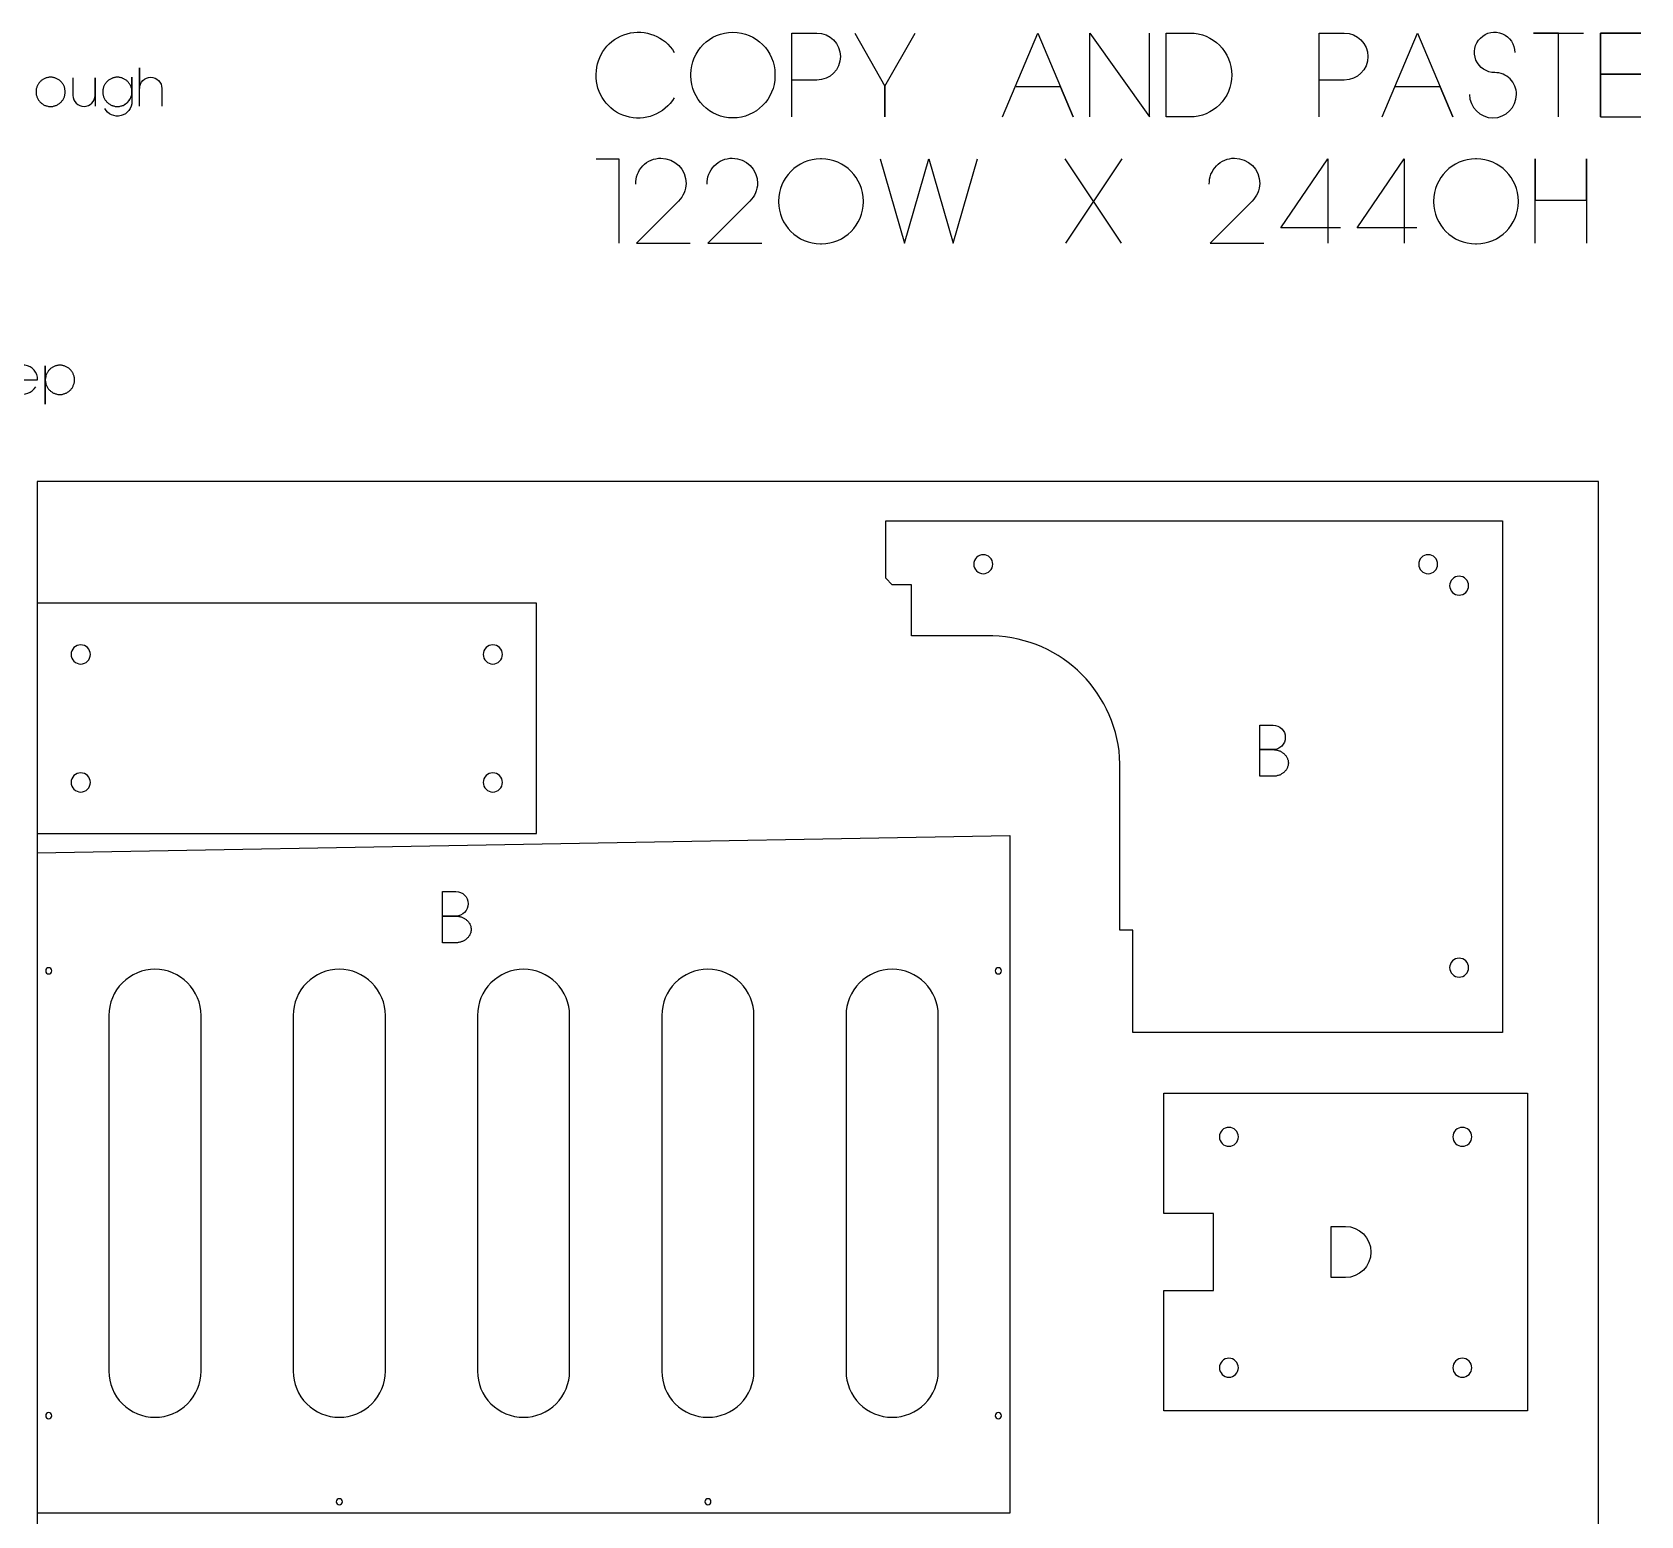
# Model space of a CAD drawing. Extents: x -841 to 7008, y -577 to 2808.
# Drawn here: x -4 to 1253, y 1632 to 2791 of the extents above; entities that cross this region are included whole.
import ezdxf

# ---------------------------------------------------------------- set-up
doc = ezdxf.new("R2010")
doc.units = 0
for name, color, linetype in [('DEFAULT_LAYER', 1, 'CONTINUOUS'), ('T5_LOGOLAYER_2', 18, 'CONTINUOUS'), ('T5_LOGOLAYER_20', 18, 'CONTINUOUS')]:
    doc.layers.add(name, color=color, linetype=linetype)

msp = doc.modelspace()

# ---------------------------------------------------------------- linework, layer by layer
at = {"layer": 'DEFAULT_LAYER'}
for points in [[(731.8, 2375.5, 0.414214), (739.2, 2368.1, 0.414214), (746.6, 2375.5, 0.414214), (739.2, 2382.9, 0.414214)], [(1079.4, 2375.5, 0.414214), (1086.8, 2368.1, 0.414214), (1094.2, 2375.5, 0.414214), (1086.8, 2382.9, 0.414214)], [(1103.6, 2358.7, 0.414214), (1111, 2351.3, 0.414214), (1118.4, 2358.7, 0.414214), (1111, 2366.1, 0.414214)], [(1103.6, 2060.3, 0.414214), (1111, 2052.9, 0.414214), (1118.4, 2060.3, 0.414214), (1111, 2067.7, 0.414214)], [(9, 2060.2, 0.414214), (6.6, 2057.8, 0.414214), (9, 2055.4, 0.414214), (11.4, 2057.8, 0.414214)], [(56, 1745, 0.414214), (92, 1709, 0.414214), (128, 1745), (128, 2023, 0.414214), (92, 2059, 0.414214), (56, 2023)], [(200, 1745, 0.414214), (236, 1709, 0.414214), (272, 1745), (272, 2023, 0.414214), (236, 2059, 0.414214), (200, 2023)], [(344, 1745, 0.414214), (380, 1709, 0.414214), (416, 1745), (416, 2023, 0.414214), (380, 2059, 0.414214), (344, 2023)], [(488, 1745, 0.414214), (524, 1709, 0.414214), (560, 1745), (560, 2023, 0.414214), (524, 2059, 0.414214), (488, 2023)], [(632, 1745, 0.414214), (668, 1709, 0.414214), (704, 1745), (704, 2023, 0.414214), (668, 2059, 0.414214), (632, 2023)], [(751, 2060.2, 0.414214), (748.6, 2057.8, 0.414214), (751, 2055.4, 0.414214), (753.4, 2057.8, 0.414214)], [(9, 1712.6, 0.414214), (6.6, 1710.2, 0.414214), (9, 1707.8, 0.414214), (11.4, 1710.2, 0.414214)], [(751, 1712.6, 0.414214), (748.6, 1710.2, 0.414214), (751, 1707.8, 0.414214), (753.4, 1710.2, 0.414214)], [(236, 1645.4, 0.414214), (233.6, 1643, 0.414214), (236, 1640.6, 0.414214), (238.4, 1643, 0.414214)], [(524, 1645.4, 0.414214), (521.6, 1643, 0.414214), (524, 1640.6, 0.414214), (526.4, 1643, 0.414214)]]:
    msp.add_lwpolyline(points, format="xyb", close=True, dxfattribs=at)
msp.add_lwpolyline([(0, 2149.9), (760, 2163.6), (760, 1634), (0, 1634)], dxfattribs=at)
at = {"layer": 'T5_LOGOLAYER_2'}
for points in [[(497.8, 2740, -0.77786), (436.8, 2758.3, -0.756443), (497.8, 2775.4)], [(589.6, 2724.9), (589.6, 2790.5), (609.2, 2790.5, -1), (609.2, 2753.7), (589.6, 2753.7)], [(1001.6, 2724.9), (1001.6, 2790.5), (1021.3, 2790.5, -1), (1021.3, 2753.7), (1001.6, 2753.7)], [(1119.1, 2742.6, 1), (1155.8, 2742.6, 0.415385), (1138.8, 2759.6, -0.668438), (1127.6, 2786.6, -0.668438), (1154.5, 2775.4)], [(27.9, 2755.6), (27.9, 2741.8, 1), (45.3, 2741.8), (45.3, 2755.6), (45.3, 2733.4)], [(62.6, 2733.1, 0.421631), (74, 2744.8), (74, 2755.9), (74, 2737, -0.782349), (52.7, 2731.6)], [(80, 2733.4), (80, 2763.4), (80, 2747.2, -1), (97.4, 2747.2), (97.4, 2733.4)], [(467.6, 2672.4, -0.423868), (487.3, 2692.7, -0.413911), (507, 2673, -0.194637), (501.1, 2659.2), (468.3, 2626.4), (510.3, 2626.4)], [(523.4, 2672.4, -0.423868), (543.1, 2692.7, -0.413911), (562.8, 2673, -0.194637), (556.9, 2659.2), (524.1, 2626.4), (566.1, 2626.4)], [(915.8, 2672.4, -0.423868), (935.5, 2692.7, -0.413911), (955.2, 2673, -0.194637), (949.3, 2659.2), (916.5, 2626.4), (958.5, 2626.4)], [(-21.9, 2519.5), (0.3, 2519.5, 0.90232), (-22.1, 2522.3, 0.862347), (-1.2, 2514.1)]]:
    msp.add_lwpolyline(points, format="xyb", dxfattribs=at)
for points in [[(576.4, 2757, -1), (510.8, 2757), (510.8, 2758.3, -1), (576.4, 2758.3)], [(882.2, 2724.9), (882.2, 2790.5), (900.6, 2790.5, -1), (900.6, 2724.9)], [(612, 2625.8), (612.7, 2625.8, 0.413333), (645.5, 2658.6), (645.5, 2659.2, 0.413333), (612.7, 2692.1), (612, 2692.1, 0.413333), (579.2, 2659.2), (579.2, 2658.6, 0.413333)], [(1123.9, 2625.8), (1124.5, 2625.8, 0.413333), (1157.3, 2658.6), (1157.3, 2659.2, 0.413333), (1124.5, 2692.1), (1123.9, 2692.1, 0.413333), (1091.1, 2659.2), (1091.1, 2658.6, 0.413333)]]:
    msp.add_lwpolyline(points, format="xyb", close=True, dxfattribs=at)
for points in [[(638.8, 2790.5), (662.4, 2749.1), (662.4, 2724.9), (662.4, 2749.1), (686, 2790.5)], [(754.3, 2724.9), (781.8, 2790.5), (809.4, 2724.9), (799.5, 2748.5), (764.8, 2748.5)], [(822.5, 2724.9), (822.5, 2790.5), (869.1, 2724.9), (869.1, 2790.5)], [(1050.8, 2724.9), (1078.4, 2790.5), (1106, 2724.9), (1096.1, 2748.5), (1061.3, 2748.5)], [(1188.7, 2724.9), (1188.7, 2790.5), (1169, 2790.5), (1208.3, 2790.5)], [(1221.5, 2724.9), (1221.5, 2790.5), (1253, 2790.5), (1221.5, 2790.5), (1221.5, 2758.3), (1253, 2758.3), (1221.5, 2758.3), (1221.5, 2724.9), (1253, 2724.9)], [(436.8, 2692.1), (454.5, 2692.1), (454.5, 2626.4)], [(658.6, 2692.1), (677.6, 2626.4), (696.6, 2692.1), (715.7, 2626.4), (734.7, 2692.1)], [(803, 2692.1), (846.9, 2626.4)], [(803.6, 2626.4), (847.6, 2692.1)], [(1018.2, 2638.2), (971.6, 2638.2), (1008.4, 2692.1), (1008.4, 2626.4)], [(1077.9, 2638.2), (1031.3, 2638.2), (1068.1, 2692.1), (1068.1, 2626.4)], [(1170.5, 2626.4), (1170.5, 2692.1), (1170.5, 2659.9), (1210.5, 2659.9), (1210.5, 2692.1), (1210.5, 2626.4)]]:
    msp.add_lwpolyline(points, dxfattribs=at)
for points in [[(10.5, 2733.1), (11, 2733.1), (11.6, 2733.2), (12.2, 2733.2), (12.7, 2733.3), (13.3, 2733.5), (13.8, 2733.6), (14.4, 2733.8), (14.9, 2734), (15.4, 2734.2), (15.9, 2734.5), (16.4, 2734.8), (16.8, 2735.1), (17.3, 2735.4), (17.7, 2735.7), (18.1, 2736.1), (18.5, 2736.5), (18.9, 2736.8), (19.2, 2737.3), (19.6, 2737.7), (19.9, 2738.1), (20.2, 2738.6), (20.5, 2739.1), (20.7, 2739.6), (21, 2740.1), (21.2, 2740.6), (21.3, 2741.1), (21.5, 2741.7), (21.6, 2742.2), (21.7, 2742.8), (21.8, 2743.3), (21.8, 2743.9), (21.9, 2744.5), (21.8, 2745.1), (21.8, 2745.7), (21.7, 2746.2), (21.6, 2746.8), (21.5, 2747.4), (21.3, 2747.9), (21.2, 2748.4), (21, 2748.9), (20.7, 2749.5), (20.5, 2749.9), (20.2, 2750.4), (19.9, 2750.9), (19.6, 2751.3), (19.2, 2751.8), (18.9, 2752.2), (18.5, 2752.6), (18.1, 2753), (17.7, 2753.3), (17.3, 2753.6), (16.8, 2754), (16.4, 2754.3), (15.9, 2754.5), (15.4, 2754.8), (14.9, 2755), (14.4, 2755.2), (13.8, 2755.4), (13.3, 2755.6), (12.7, 2755.7), (12.2, 2755.8), (11.6, 2755.9), (11, 2755.9), (10.5, 2755.9), (9.9, 2755.9), (9.3, 2755.9), (8.7, 2755.8), (8.2, 2755.7), (7.6, 2755.6), (7.1, 2755.4), (6.5, 2755.2), (6, 2755), (5.5, 2754.8), (5, 2754.5), (4.5, 2754.3), (4.1, 2754), (3.6, 2753.6), (3.2, 2753.3), (2.8, 2753), (2.4, 2752.6), (2, 2752.2), (1.7, 2751.8), (1.3, 2751.3), (1, 2750.9), (0.7, 2750.4), (0.4, 2749.9), (0.2, 2749.5), (-0.1, 2748.9), (-0.3, 2748.4), (-0.4, 2747.9), (-0.6, 2747.4), (-0.7, 2746.8), (-0.8, 2746.2), (-0.9, 2745.7), (-0.9, 2745.1), (-0.9, 2744.5), (-0.9, 2743.9), (-0.9, 2743.3), (-0.8, 2742.8), (-0.7, 2742.2), (-0.6, 2741.7), (-0.4, 2741.1), (-0.3, 2740.6), (-0.1, 2740.1), (0.2, 2739.6), (0.4, 2739.1), (0.7, 2738.6), (1, 2738.1), (1.3, 2737.7), (1.7, 2737.3), (2, 2736.8), (2.4, 2736.5), (2.8, 2736.1), (3.2, 2735.7), (3.6, 2735.4), (4.1, 2735.1), (4.5, 2734.8), (5, 2734.5), (5.5, 2734.2), (6, 2734), (6.5, 2733.8), (7.1, 2733.6), (7.6, 2733.5), (8.2, 2733.3), (8.7, 2733.2), (9.3, 2733.2), (9.9, 2733.1)], [(62.6, 2733.1), (63.2, 2733.1), (63.8, 2733.2), (64.3, 2733.2), (64.9, 2733.3), (65.5, 2733.5), (66, 2733.6), (66.5, 2733.8), (67, 2734), (67.6, 2734.2), (68, 2734.5), (68.5, 2734.8), (69, 2735.1), (69.4, 2735.4), (69.9, 2735.7), (70.3, 2736.1), (70.7, 2736.5), (71.1, 2736.8), (71.4, 2737.3), (71.7, 2737.7), (72.1, 2738.1), (72.4, 2738.6), (72.6, 2739.1), (72.9, 2739.6), (73.1, 2740.1), (73.3, 2740.6), (73.5, 2741.1), (73.7, 2741.7), (73.8, 2742.2), (73.9, 2742.8), (74, 2743.3), (74, 2743.9), (74, 2744.5), (74, 2745.1), (74, 2745.7), (73.9, 2746.2), (73.8, 2746.8), (73.7, 2747.4), (73.5, 2747.9), (73.3, 2748.4), (73.1, 2748.9), (72.9, 2749.5), (72.6, 2749.9), (72.4, 2750.4), (72.1, 2750.9), (71.7, 2751.3), (71.4, 2751.8), (71.1, 2752.2), (70.7, 2752.6), (70.3, 2753), (69.9, 2753.3), (69.4, 2753.6), (69, 2754), (68.5, 2754.3), (68, 2754.5), (67.6, 2754.8), (67, 2755), (66.5, 2755.2), (66, 2755.4), (65.5, 2755.6), (64.9, 2755.7), (64.3, 2755.8), (63.8, 2755.9), (63.2, 2755.9), (62.6, 2755.9), (62, 2755.9), (61.4, 2755.9), (60.9, 2755.8), (60.3, 2755.7), (59.8, 2755.6), (59.2, 2755.4), (58.7, 2755.2), (58.2, 2755), (57.7, 2754.8), (57.2, 2754.5), (56.7, 2754.3), (56.2, 2754), (55.8, 2753.6), (55.4, 2753.3), (54.9, 2753), (54.6, 2752.6), (54.2, 2752.2), (53.8, 2751.8), (53.5, 2751.3), (53.2, 2750.9), (52.9, 2750.4), (52.6, 2749.9), (52.3, 2749.5), (52.1, 2748.9), (51.9, 2748.4), (51.7, 2747.9), (51.6, 2747.4), (51.4, 2746.8), (51.3, 2746.2), (51.3, 2745.7), (51.2, 2745.1), (51.2, 2744.5), (51.2, 2743.9), (51.3, 2743.3), (51.3, 2742.8), (51.4, 2742.2), (51.6, 2741.7), (51.7, 2741.1), (51.9, 2740.6), (52.1, 2740.1), (52.3, 2739.6), (52.6, 2739.1), (52.9, 2738.6), (53.2, 2738.1), (53.5, 2737.7), (53.8, 2737.3), (54.2, 2736.8), (54.6, 2736.5), (54.9, 2736.1), (55.4, 2735.7), (55.8, 2735.4), (56.2, 2735.1), (56.7, 2734.8), (57.2, 2734.5), (57.7, 2734.2), (58.2, 2734), (58.7, 2733.8), (59.2, 2733.6), (59.8, 2733.5), (60.3, 2733.3), (60.9, 2733.2), (61.4, 2733.2), (62, 2733.1)], [(6.3, 2508.4), (6.3, 2530.6), (6.3, 2519.5), (6.3, 2518.9), (6.4, 2518.3), (6.5, 2517.8), (6.6, 2517.2), (6.7, 2516.7), (6.8, 2516.1), (7, 2515.6), (7.2, 2515.1), (7.5, 2514.6), (7.7, 2514.1), (8, 2513.6), (8.3, 2513.1), (8.6, 2512.7), (8.9, 2512.3), (9.3, 2511.8), (9.7, 2511.5), (10.1, 2511.1), (10.5, 2510.7), (10.9, 2510.4), (11.4, 2510.1), (11.8, 2509.8), (12.3, 2509.5), (12.8, 2509.2), (13.3, 2509), (13.8, 2508.8), (14.3, 2508.6), (14.9, 2508.5), (15.4, 2508.3), (16, 2508.2), (16.6, 2508.2), (17.1, 2508.1), (17.7, 2508.1), (18.3, 2508.1), (18.9, 2508.2), (19.5, 2508.2), (20, 2508.3), (20.6, 2508.5), (21.1, 2508.6), (21.7, 2508.8), (22.2, 2509), (22.7, 2509.2), (23.2, 2509.5), (23.6, 2509.8), (24.1, 2510.1), (24.6, 2510.4), (25, 2510.7), (25.4, 2511.1), (25.8, 2511.5), (26.2, 2511.8), (26.5, 2512.3), (26.9, 2512.7), (27.2, 2513.1), (27.5, 2513.6), (27.8, 2514.1), (28, 2514.6), (28.2, 2515.1), (28.4, 2515.6), (28.6, 2516.1), (28.8, 2516.7), (28.9, 2517.2), (29, 2517.8), (29.1, 2518.3), (29.1, 2518.9), (29.1, 2519.5), (29.1, 2520.1), (29.1, 2520.7), (29, 2521.2), (28.9, 2521.8), (28.8, 2522.4), (28.6, 2522.9), (28.4, 2523.4), (28.2, 2523.9), (28, 2524.5), (27.8, 2524.9), (27.5, 2525.4), (27.2, 2525.9), (26.9, 2526.3), (26.5, 2526.8), (26.2, 2527.2), (25.8, 2527.6), (25.4, 2528), (25, 2528.3), (24.6, 2528.6), (24.1, 2529), (23.6, 2529.3), (23.2, 2529.5), (22.7, 2529.8), (22.2, 2530), (21.7, 2530.2), (21.1, 2530.4), (20.6, 2530.6), (20, 2530.7), (19.5, 2530.8), (18.9, 2530.9), (18.3, 2530.9), (17.7, 2530.9), (17.1, 2530.9), (16.6, 2530.9), (16, 2530.8), (15.4, 2530.7), (14.9, 2530.6), (14.3, 2530.4), (13.8, 2530.2), (13.3, 2530), (12.8, 2529.8), (12.3, 2529.5), (11.8, 2529.3), (11.4, 2529), (10.9, 2528.6), (10.5, 2528.3), (10.1, 2528), (9.7, 2527.6), (9.3, 2527.2), (8.9, 2526.8), (8.6, 2526.3), (8.3, 2525.9), (8, 2525.4), (7.7, 2524.9), (7.5, 2524.5), (7.2, 2523.9), (7, 2523.4), (6.8, 2522.9), (6.7, 2522.4), (6.6, 2521.8), (6.5, 2521.2), (6.4, 2520.7), (6.3, 2520.1), (6.3, 2519.5), (6.3, 2500.6)]]:
    msp.add_lwpolyline(points, close=True, dxfattribs=at)
at = {"layer": 'T5_LOGOLAYER_20'}
for points in [[(0, 0), (1220, 0), (1220, 2440), (0, 2440)], [(0, 2165), (390, 2165), (390, 2345), (0, 2345)], [(880.3, 1808.1), (919.2, 1808.1), (919.2, 1868.1), (880.3, 1868.1), (880.3, 1962.1), (1164.3, 1962.1), (1164.3, 1714.1), (880.3, 1714.1)]]:
    msp.add_lwpolyline(points, close=True, dxfattribs=at)
for points in [[(846, 2089.5), (846, 2219.5, 0.398057), (746.6, 2319.5), (683, 2319.5), (683, 2359.5), (667.9, 2359.5), (663, 2364.5), (663, 2409.5), (1145, 2409.5), (1145, 2009.5), (856, 2009.5), (856, 2089.5)], [(34, 2312.5, 0.414214), (26.5, 2305, 0.414214), (34, 2297.5, 0.414214), (41.5, 2305, 0.414214)], [(356, 2312.5, 0.414214), (348.5, 2305, 0.414214), (356, 2297.5, 0.414214), (363.5, 2305, 0.414214)], [(955.2, 2209.8), (955.2, 2249.8), (965.6, 2249.8, -1), (965.6, 2230.6), (955.2, 2230.6), (965.6, 2230.6), (966.2, 2230.6), (966.8, 2230.5), (967.4, 2230.5), (968, 2230.4), (968.6, 2230.3), (969.2, 2230.1), (969.7, 2230), (970.3, 2229.8), (970.8, 2229.6), (971.3, 2229.3), (971.8, 2229.1), (972.3, 2228.8), (972.8, 2228.5), (973.2, 2228.2), (973.6, 2227.9), (974.1, 2227.5), (974.5, 2227.2), (974.8, 2226.8), (975.2, 2226.4), (975.5, 2226), (975.8, 2225.6), (976.1, 2225.1), (976.4, 2224.7), (976.6, 2224.2), (976.8, 2223.8), (977, 2223.3), (977.2, 2222.8), (977.3, 2222.3), (977.4, 2221.8), (977.5, 2221.5), (977.5, 2221.3), (977.5, 2221), (977.5, 2220.7), (977.6, 2220.5), (977.6, 2220.2), (977.6, 2219.9), (977.5, 2219.7), (977.5, 2219.4), (977.5, 2219.1), (977.5, 2218.9), (977.4, 2218.6), (977.3, 2218.1), (977.2, 2217.6), (977, 2217.1), (976.8, 2216.6), (976.6, 2216.1), (976.4, 2215.7), (976.1, 2215.2), (975.8, 2214.8), (975.5, 2214.4), (975.2, 2214), (974.8, 2213.6), (974.5, 2213.2), (974.1, 2212.8), (973.6, 2212.5), (973.2, 2212.2), (972.8, 2211.9), (972.3, 2211.6), (971.8, 2211.3), (971.3, 2211), (970.8, 2210.8), (970.3, 2210.6), (969.7, 2210.4), (969.2, 2210.3), (968.6, 2210.1), (968, 2210), (967.4, 2209.9), (966.8, 2209.8), (966.2, 2209.8), (965.6, 2209.8)], [(34, 2212.5, 0.414214), (26.5, 2205, 0.414214), (34, 2197.5, 0.414214), (41.5, 2205, 0.414214)], [(356, 2212.5, 0.414214), (348.5, 2205, 0.414214), (356, 2197.5, 0.414214), (363.5, 2205, 0.414214)], [(316.7, 2079.8), (316.7, 2119.8), (327.1, 2119.8, -1), (327.1, 2100.6), (316.7, 2100.6), (327.1, 2100.6), (327.7, 2100.5), (328.3, 2100.5), (328.9, 2100.4), (329.5, 2100.3), (330.1, 2100.2), (330.7, 2100.1), (331.2, 2099.9), (331.7, 2099.7), (332.3, 2099.5), (332.8, 2099.3), (333.3, 2099), (333.8, 2098.8), (334.2, 2098.5), (334.7, 2098.2), (335.1, 2097.9), (335.5, 2097.5), (335.9, 2097.1), (336.3, 2096.8), (336.7, 2096.4), (337, 2096), (337.3, 2095.5), (337.6, 2095.1), (337.9, 2094.7), (338.1, 2094.2), (338.3, 2093.7), (338.5, 2093.2), (338.7, 2092.8), (338.8, 2092.2), (338.9, 2091.7), (338.9, 2091.5), (339, 2091.2), (339, 2091), (339, 2090.7), (339, 2090.4), (339, 2090.2), (339, 2089.9), (339, 2089.6), (339, 2089.4), (339, 2089.1), (338.9, 2088.8), (338.9, 2088.6), (338.8, 2088.1), (338.7, 2087.6), (338.5, 2087.1), (338.3, 2086.6), (338.1, 2086.1), (337.9, 2085.6), (337.6, 2085.2), (337.3, 2084.8), (337, 2084.3), (336.7, 2083.9), (336.3, 2083.5), (335.9, 2083.2), (335.5, 2082.8), (335.1, 2082.5), (334.7, 2082.1), (334.2, 2081.8), (333.8, 2081.5), (333.3, 2081.3), (332.8, 2081), (332.3, 2080.8), (331.7, 2080.6), (331.2, 2080.4), (330.7, 2080.2), (330.1, 2080.1), (329.5, 2080), (328.9, 2079.9), (328.3, 2079.8), (327.7, 2079.8), (327.1, 2079.8)], [(931.1, 1935.5, 0.414214), (923.7, 1928.1, 0.414214), (931.1, 1920.7, 0.414214), (938.5, 1928.1, 0.414214)], [(1113.5, 1935.5, 0.414214), (1106.1, 1928.1, 0.414214), (1113.5, 1920.7, 0.414214), (1120.9, 1928.1, 0.414214)], [(1010.9, 1818.1), (1010.9, 1858.1), (1022.1, 1858.1, -1), (1022.1, 1818.1)], [(931.1, 1755.1, 0.414214), (923.7, 1747.7, 0.414214), (931.1, 1740.3, 0.414214), (938.5, 1747.7, 0.414214)], [(1113.5, 1755.1, 0.414214), (1106.1, 1747.7, 0.414214), (1113.5, 1740.3, 0.414214), (1120.9, 1747.7, 0.414214)]]:
    msp.add_lwpolyline(points, format="xyb", close=True, dxfattribs=at)

doc.saveas('drawing.dxf')
